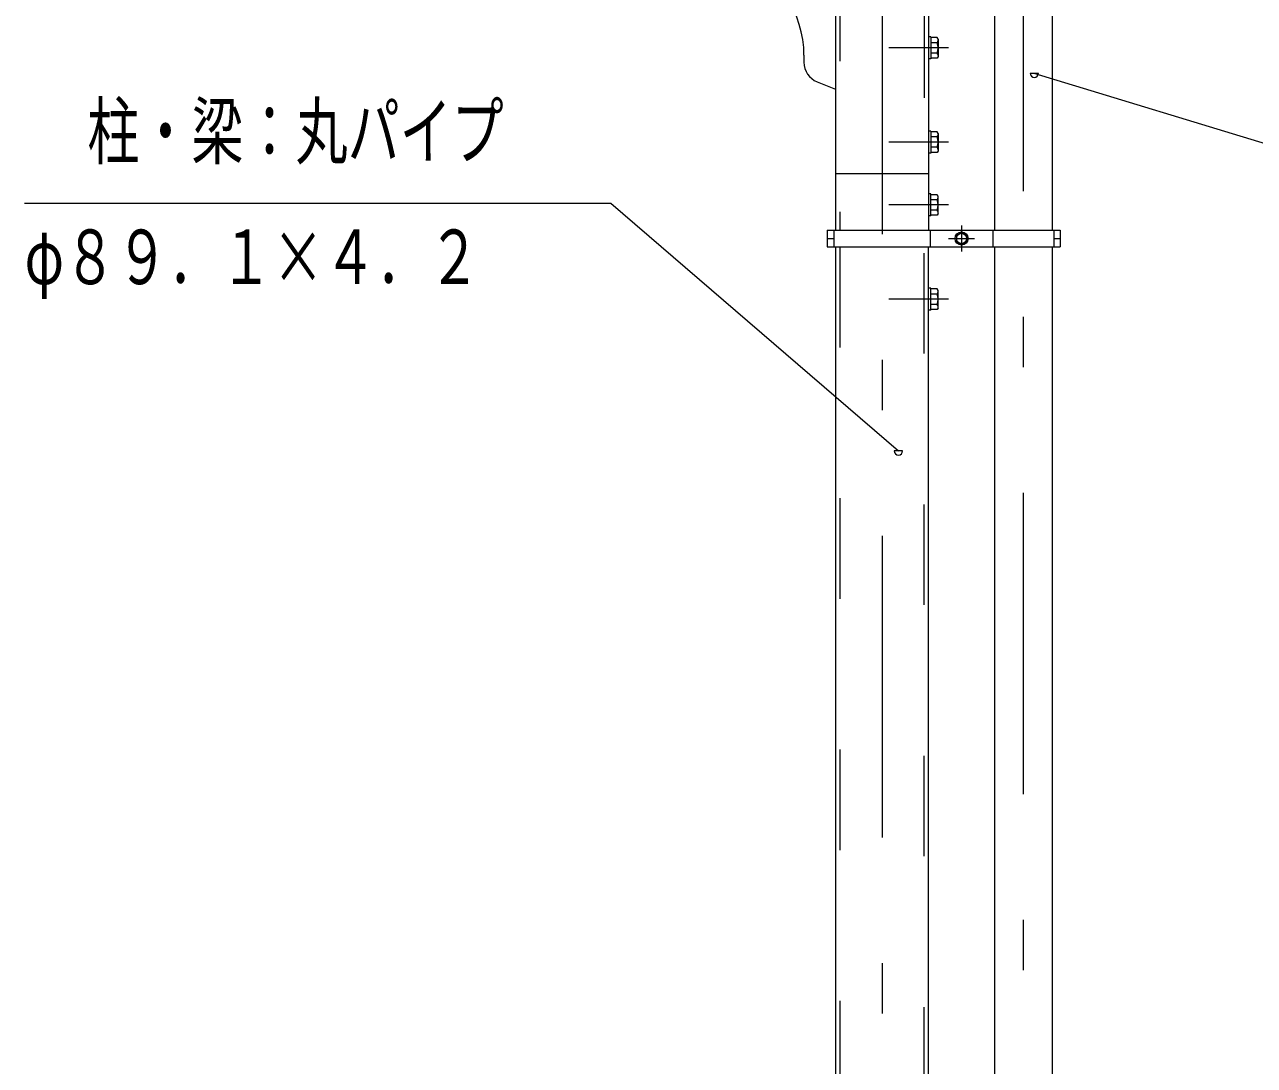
# Model space of a CAD drawing. Units: millimetres, scale not verified. Extents: x -25340 to 25344, y -10500 to 10500.
# Drawn here: x 18084 to 21022, y 4116 to 6600 of the extents above; entities that cross this region are included whole.
import ezdxf
from ezdxf.enums import TextEntityAlignment as Align

# ---------------------------------------------------------------- set-up
doc = ezdxf.new("R2010")
doc.units = ezdxf.units.MM
doc.header["$LTSCALE"] = 60
doc.linetypes.add('USER2', pattern=[10, 4, -6])
doc.linetypes.add('USER3', pattern=[24, 12, -5, 2, -5])
for name, color, linetype, lineweight in [('0-6_2-02BOLD', 7, 'Continuous', 18), ('0-7_2-12HIDDEN', 3, 'USER2', 18), ('0-8_2-22CENTER', 3, 'USER3', 18), ('0-A_2-52DIM', 3, 'Continuous', 18)]:
    doc.layers.add(name, color=color, linetype=linetype, lineweight=lineweight)
doc.styles.add('ＭＳ ゴシック', font='')
doc.styles.get('ＭＳ ゴシック').set_extended_font_data('MS Gothic')

msp = doc.modelspace()

# ---------------------------------------------------------------- linework, layer by layer
at = {"layer": '0-6_2-02BOLD'}
for p, q in [((20401.3, 6839.93), (20401.3, 6109.93)), ((20538.8, 6839.93), (20538.8, 6109.93)), ((20021.17, 6746.38), (20021.17, 6109.93)), ((20243.92, 6649.48), (20243.92, 6109.93)), ((20248.92, 6571.18), (20243.92, 6571.18)), ((20248.92, 6571.18), (20248.92, 6518.68)), ((20264.16, 6569.47), (20248.92, 6569.47)), ((20264.16, 6557.2), (20248.92, 6557.2)), ((20266.42, 6565.55), (20264.16, 6569.47)), ((19946.17, 6527.21), (19946.17, 6510.41)), ((20264.16, 6532.66), (20248.92, 6532.66)), ((20248.92, 6518.68), (20243.92, 6518.68)), ((19977.43, 6464.06), (20021.17, 6446.38)), ((20248.92, 6346.18), (20243.92, 6346.18)), ((20264.16, 6344.47), (20248.92, 6344.47)), ((20264.16, 6332.2), (20248.92, 6332.2)), ((20266.42, 6340.56), (20264.16, 6344.47)), ((20266.42, 6340.56), (20266.42, 6299.3)), ((20264.16, 6307.66), (20248.92, 6307.66)), ((20264.16, 6295.39), (20248.92, 6295.39)), ((20266.42, 6299.3), (20264.16, 6295.39)), ((20021.17, 6244.93), (20243.92, 6244.93)), ((20264.16, 6194.47), (20248.92, 6194.47)), ((20264.16, 6182.2), (20248.92, 6182.2)), ((20266.42, 6190.55), (20264.16, 6194.47)), ((20266.42, 6149.3), (20266.42, 6190.55)), ((20248.92, 6143.68), (20243.92, 6143.68)), ((20264.16, 6157.66), (20248.92, 6157.66)), ((20001.93, 6109.93), (20001.93, 6069.93)), ((20001.93, 6089.93), (20017.18, 6089.93)), ((20017.18, 6109.93), (20017.18, 6069.93)), ((20247.92, 6109.93), (20247.92, 6069.93)), ((20310.11, 6097.15), (20322.61, 6104.36)), ((20322.61, 6104.36), (20335.11, 6097.15)), ((20335.11, 6097.15), (20335.11, 6082.71)), ((20397.3, 6109.93), (20397.3, 6069.93)), ((20542.8, 6109.93), (20542.8, 6069.93)), ((20542.8, 6089.93), (20558.05, 6089.93)), ((20001.93, 6069.93), (20558.05, 6069.93)), ((20021.17, 6069.93), (20021.17, 1614.93)), ((20243.92, 1614.93), (20243.92, 6069.93)), ((20401.3, 6069.93), (20401.3, 1614.93)), ((20538.8, 6069.93), (20538.8, 1614.93)), ((20248.92, 5971.18), (20243.92, 5971.18)), ((20248.92, 5918.68), (20248.92, 5971.18)), ((20264.16, 5969.47), (20248.92, 5969.47)), ((20264.16, 5957.2), (20248.92, 5957.2)), ((20248.92, 5918.68), (20243.92, 5918.68)), ((20264.16, 5932.66), (20248.92, 5932.66)), ((20264.16, 5920.39), (20248.92, 5920.39)), ((20266.42, 5924.3), (20264.16, 5920.39))]:
    msp.add_line(p, q, dxfattribs=at)
for points in [[(20266.42, 6565.55), (20266.42, 6524.3), (20264.16, 6520.39), (20248.92, 6520.39)], [(20248.92, 6346.18), (20248.92, 6293.68), (20243.92, 6293.68)], [(20248.92, 6143.68), (20248.92, 6196.18), (20243.92, 6196.18)], [(20266.42, 6149.3), (20264.16, 6145.39), (20248.92, 6145.39)], [(20001.93, 6109.93), (20558.05, 6109.93), (20558.05, 6069.93)], [(20310.11, 6097.15), (20310.11, 6082.71), (20322.62, 6075.5), (20335.11, 6082.71)], [(20266.42, 5924.3), (20266.42, 5965.56), (20264.16, 5969.47)]]:
    msp.add_lwpolyline(points, dxfattribs=at)
for radius in [15.62, 12.25]:
    msp.add_circle((20322.61, 6089.93), radius, dxfattribs=at)
for centre, radius, start, end in [((19696.17, 6527.21), 250, 0, 67.98738), ((20256.96, 6563.33), 9.46, 319.57169, 0), ((20231.97, 6544.93), 34.45, 339.1357, 20.8643), ((20256.96, 6526.52), 9.46, 0, 40.43115), ((19996.17, 6510.41), 50, 180, 247.98738), ((20256.96, 6338.34), 9.46, 319.57169, 0), ((20231.97, 6319.93), 34.45, 339.1357, 20.8643), ((20256.96, 6301.53), 9.46, 0, 40.43115), ((20256.96, 6188.33), 9.46, 319.56883, 0), ((20231.97, 6169.93), 34.45, 339.13568, 20.86429), ((20256.96, 6151.52), 9.46, 0, 40.4283), ((20256.96, 5963.33), 9.46, 319.56883, 0), ((20231.97, 5944.93), 34.45, 339.13568, 20.86429), ((20256.96, 5926.53), 9.46, 0, 40.4283)]:
    msp.add_arc(centre, radius, start, end, dxfattribs=at)
at = {"layer": '0-7_2-12HIDDEN'}
for p, q in [((20031.67, 6753.33), (20031.67, 6109.93)), ((20233.42, 6665.66), (20233.42, 6109.93)), ((20031.67, 6069.93), (20031.67, 1614.93)), ((20233.42, 1614.93), (20233.42, 6069.93))]:
    msp.add_line(p, q, dxfattribs=at)
at = {"layer": '0-8_2-22CENTER'}
for p, q in [((20470.05, 6922.98), (20470.05, 1379.52)), ((20132.55, 6819.93), (20132.55, -1305.07)), ((20291.42, 6544.93), (20148.92, 6544.93)), ((20291.42, 6319.93), (20148.92, 6319.93)), ((20291.42, 6169.93), (20148.92, 6169.93)), ((20322.61, 6121.18), (20322.61, 6058.68)), ((20291.36, 6089.93), (20353.86, 6089.93)), ((20291.42, 5944.93), (20148.92, 5944.93))]:
    msp.add_line(p, q, dxfattribs=at)
at = {"layer": '0-A_2-52DIM'}
for p, q in [((20506.42, 6484.1), (20486.42, 6484.1)), ((22232.55, 5955.51), (20496.42, 6484.1)), ((18084.41, 6174), (19484.4, 6174)), ((19484.4, 6174), (20171.83, 5582.69)), ((20181.83, 5582.69), (20161.83, 5582.69))]:
    msp.add_line(p, q, dxfattribs=at)
for centre in [(20496.42, 6484.1), (20171.83, 5582.69)]:
    msp.add_arc(centre, 10, 180, 0, dxfattribs=at)

# ---------------------------------------------------------------- texts
at = {"layer": '0-A_2-52DIM', "color": 7, "style": 'ＭＳ ゴシック', "width": 0.7}
for s, p in [('柱・梁：丸パイプ', (18234.4, 6241.77)), ('φ８９．１×４．２', (18084.41, 5941.77))]:
    msp.add_text(s, height=130.2, dxfattribs=at).set_placement(p, align=Align.BOTTOM_LEFT)

doc.saveas('drawing.dxf')
